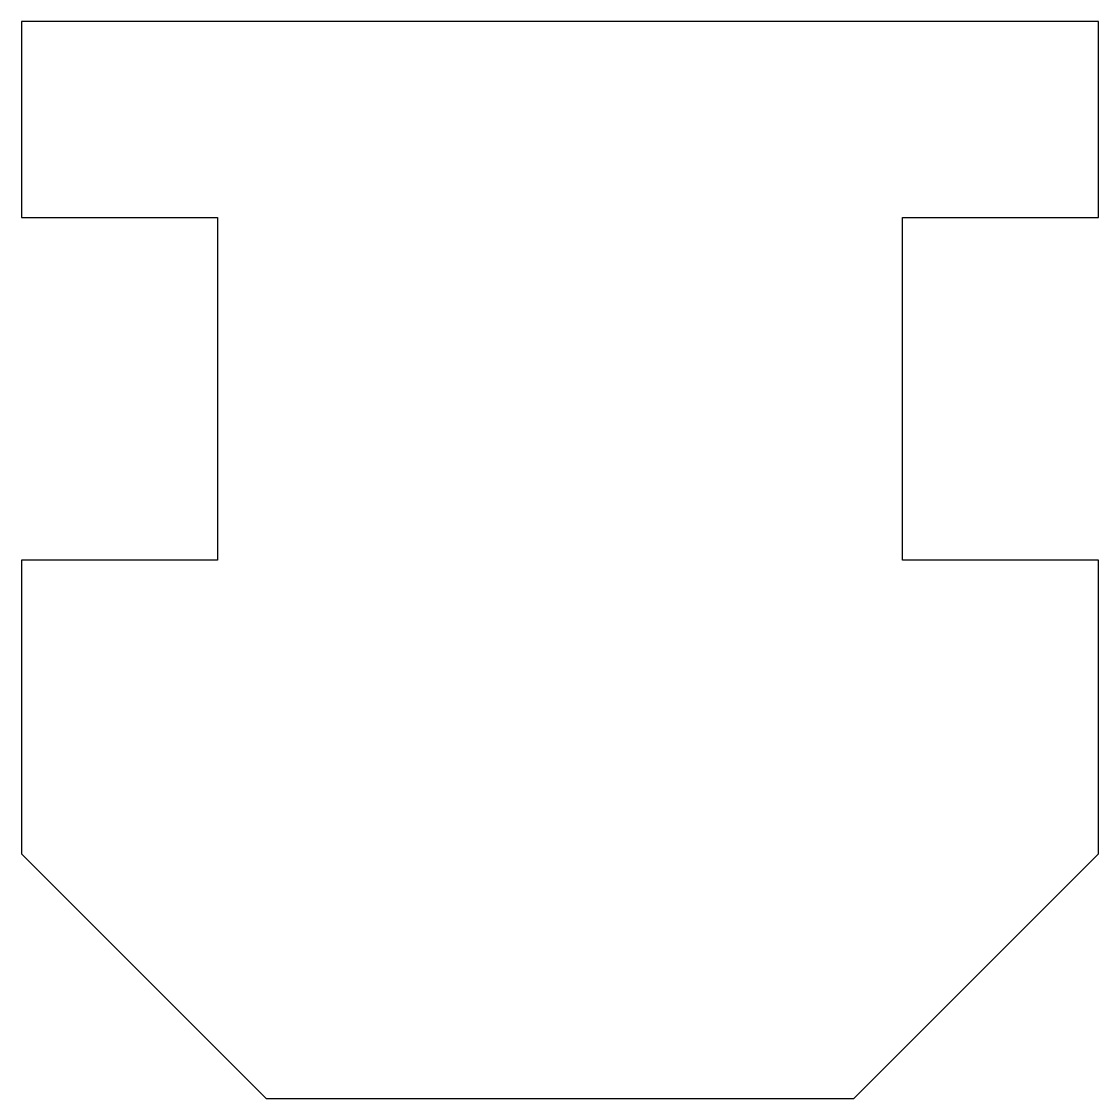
# Model space of a CAD drawing. Extents: x -110 to 110, y -145 to 75.
import ezdxf

# ---------------------------------------------------------------- set-up
doc = ezdxf.new("R2010")
doc.units = 0
doc.layers.get('0').update_dxf_attribs({"linetype": 'continuous'})

msp = doc.modelspace()

# ---------------------------------------------------------------- linework, layer by layer
at = {"color": 7}
msp.add_lwpolyline([(-110, 75), (-110, 35), (-70, 35), (-70, -35), (-110, -35), (-110, -95), (-60, -145), (0, -145), (60, -145), (110, -95), (110, -35), (70, -35), (70, 35), (110, 35), (110, 75), (0, 75)], close=True, dxfattribs=at)

doc.saveas('drawing.dxf')
